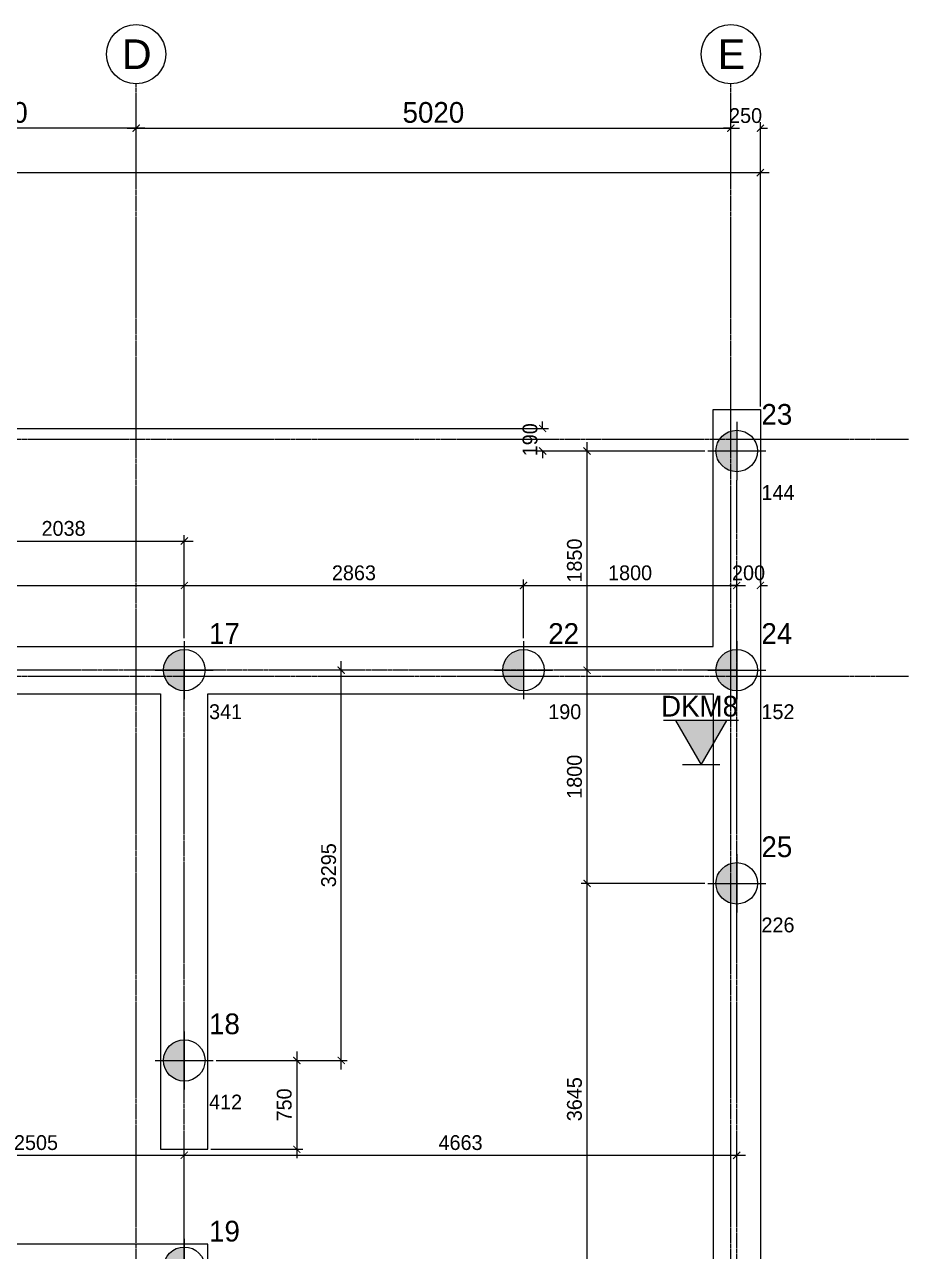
# Model space of a CAD drawing. Header units: millimetres. Extents: x -109306 to 269542, y -22401 to 197206.
# Drawn here: x -95978 to -88516, y 36849 to 47206 of the extents above; entities that cross this region are included whole.
import ezdxf
from ezdxf.enums import TextEntityAlignment as Align

# ---------------------------------------------------------------- set-up
doc = ezdxf.new("R2010")
doc.units = ezdxf.units.MM
doc.linetypes.add('CENTER', pattern=[36, 24, -3, 6, -3])
for name, color, linetype in [('25', 2, 'Continuous'), ('BETON - 13', 7, 'Continuous'), ('BETON - 25', 2, 'Continuous'), ('DIMENSION', 1, 'Continuous'), ('SETUP', 7, 'Continuous'), ('STRAMIEN', 11, 'CENTER'), ('T25', 2, 'Continuous'), ('T35', 3, 'Continuous'), ('T50', 4, 'Continuous'), ('WAPENING - tekst', 2, 'Continuous'), ('WAPENING-aanwijs', 1, 'Continuous')]:
    doc.layers.add(name, color=color, linetype=linetype)
doc.styles.get("Standard").update_dxf_attribs({"font": ''})
doc.styles.add('STRAMIEN', font='arial.ttf')
doc.styles.get('Standard').set_extended_font_data('Century Gothic')
doc.dimstyles.new('1-50', dxfattribs={"dimscale": 50, "dimtxt": 2.5, "dimasz": 1.2, "dimexe": 1, "dimexo": 0, "dimgap": 0.8, "dimtad": 1, "dimdec": 0, "dimzin": 12, "dimdsep": 46, "dimtxsty": 'Standard', "dimblk1": 'ARCHTICK', "dimblk2": 'ARCHTICK', "dimsah": 1, "dimcen": 0.09, "dimdle": 1.5, "dimclrd": 256, "dimclre": 254, "dimclrt": 2, "dimadec": 0, "dimazin": 0, "dimtfac": 1, "dimtdec": 0, "dimtix": 1, "dimtofl": 0, "dimtmove": 2, "dimatfit": 3, "dimldrblk": 'ARCHTICK', "dimfxl": 1, "dimtolj": 1, "dimtzin": 0, "dimarcsym": 0})
doc.dimstyles.new('1-50 stramien', dxfattribs={"dimscale": 50, "dimtxt": 3.5, "dimasz": 1.2, "dimexe": 1, "dimexo": 0, "dimgap": 0.8, "dimtad": 1, "dimdec": 0, "dimzin": 12, "dimdsep": 46, "dimtxsty": 'Standard', "dimblk1": 'ARCHTICK', "dimblk2": 'ARCHTICK', "dimsah": 1, "dimcen": 0.09, "dimdle": 1.5, "dimclrd": 256, "dimclre": 254, "dimclrt": 3, "dimadec": 0, "dimazin": 0, "dimtfac": 1, "dimtdec": 0, "dimtix": 1, "dimtofl": 0, "dimtmove": 2, "dimatfit": 3, "dimldrblk": 'ARCHTICK', "dimfxl": 1, "dimtolj": 1, "dimtzin": 0, "dimarcsym": 0})

# ---------------------------------------------------------------- blocks, each defined once
blk = doc.blocks.new('STRAMIEN')
at = {"layer": '25'}
blk.add_circle((0, 6), 6, dxfattribs=at)
at = {"layer": 'T50', "style": 'STRAMIEN'}
blk.add_attdef('TAG01', text='', height=5, dxfattribs=at).set_placement((0, 6), align=Align.MIDDLE_CENTER)
blk = doc.blocks.new('_ARCHTICK')
at = {"color": 0, "linetype": 'ByBlock', "const_width": 0.15}
blk.add_lwpolyline([(-0.5, -0.5), (0.5, 0.5)], dxfattribs=at)
blk = doc.blocks.new('*D31')
at = {"layer": 'Defpoints', "color": 0, "transparency": 16777216}
for p in [(8420, 13995), (8420, 13945), (10770, 13945)]:
    blk.add_point(p, dxfattribs=at)
at = {"layer": 'DIMENSION', "lineweight": -2, "transparency": 16777216}
blk.add_line((10845, 13995), (8345, 13995), dxfattribs=at)
at = {"layer": 'DIMENSION', "color": 254, "lineweight": -2, "transparency": 16777216}
for p, q in [((8420, 13945), (8420, 14045)), ((10770, 13945), (10770, 14045))]:
    blk.add_line(p, q, dxfattribs=at)
at = {"layer": 'DIMENSION', "lineweight": -2, "transparency": 16777216, "xscale": 59.99999999999995, "yscale": 59.99999999999995, "zscale": 59.99999999999995, "rotation": 180}
blk.add_blockref('_ARCHTICK', (8420, 13995), dxfattribs=at)
at = {"layer": 'DIMENSION', "lineweight": -2, "transparency": 16777216, "xscale": 59.99999999999995, "yscale": 59.99999999999995, "zscale": 59.99999999999995}
blk.add_blockref('_ARCHTICK', (10770, 13995), dxfattribs=at)
at = {"layer": 'DIMENSION', "color": 3, "transparency": 16777216, "insert": (9595, 14127), "char_height": 175, "attachment_point": 5}
blk.add_mtext('\\A1;2350', dxfattribs=at)
blk = doc.blocks.new('*D28')
at = {"layer": 'Defpoints', "color": 0, "transparency": 16777216}
for p in [(15790, 13995), (10770, 13945), (15790, 13945)]:
    blk.add_point(p, dxfattribs=at)
at = {"layer": 'DIMENSION', "lineweight": -2, "transparency": 16777216}
blk.add_line((10695, 13995), (15865, 13995), dxfattribs=at)
at = {"layer": 'DIMENSION', "color": 254, "lineweight": -2, "transparency": 16777216}
for p, q in [((10770, 13945), (10770, 14045)), ((15790, 13945), (15790, 14045))]:
    blk.add_line(p, q, dxfattribs=at)
at = {"layer": 'DIMENSION', "lineweight": -2, "transparency": 16777216, "xscale": 59.99999999999995, "yscale": 59.99999999999995, "zscale": 59.99999999999995, "rotation": 180}
blk.add_blockref('_ARCHTICK', (10770, 13995), dxfattribs=at)
at = {"layer": 'DIMENSION', "lineweight": -2, "transparency": 16777216, "xscale": 59.99999999999995, "yscale": 59.99999999999995, "zscale": 59.99999999999995}
blk.add_blockref('_ARCHTICK', (15790, 13995), dxfattribs=at)
at = {"layer": 'DIMENSION', "color": 3, "transparency": 16777216, "insert": (13280, 14127), "char_height": 175, "attachment_point": 5}
blk.add_mtext('\\A1;5020', dxfattribs=at)
blk = doc.blocks.new('*D228')
at = {"layer": 'Defpoints', "color": 0, "transparency": 16777216}
for p in [(-89766, 45956), (-89766, 43956), (-106056, 41956)]:
    blk.add_point(p, dxfattribs=at)
at = {"layer": 'DIMENSION', "color": 254, "lineweight": -2, "transparency": 16777216}
for p, q in [((-106056, 41981), (-106056, 46006)), ((-89766, 43981), (-89766, 46006))]:
    blk.add_line(p, q, dxfattribs=at)
at = {"layer": 'DIMENSION', "lineweight": -2, "transparency": 16777216}
blk.add_line((-106131, 45956), (-89691, 45956), dxfattribs=at)
at = {"layer": 'DIMENSION', "lineweight": -2, "transparency": 16777216, "xscale": 59.99999999999995, "yscale": 59.99999999999995, "zscale": 59.99999999999995, "rotation": 180}
blk.add_blockref('_ARCHTICK', (-106056, 45956), dxfattribs=at)
at = {"layer": 'DIMENSION', "lineweight": -2, "transparency": 16777216, "xscale": 59.99999999999995, "yscale": 59.99999999999995, "zscale": 59.99999999999995}
blk.add_blockref('_ARCHTICK', (-89766, 45956), dxfattribs=at)
at = {"layer": 'DIMENSION', "color": 2, "transparency": 16777216, "insert": (-97911, 46062), "char_height": 125, "attachment_point": 5}
blk.add_mtext('\\A1;16290', dxfattribs=at)
blk = doc.blocks.new('*D225')
at = {"layer": 'Defpoints', "color": 0, "transparency": 16777216}
for p in [(-90016, 46331), (-89766, 46331), (-89766, 43956)]:
    blk.add_point(p, dxfattribs=at)
at = {"layer": 'DIMENSION', "lineweight": -2, "transparency": 16777216}
for p, q in [((-90016, 46331), (-90076, 46331)), ((-89766, 46331), (-89706, 46331))]:
    blk.add_line(p, q, dxfattribs=at)
at = {"layer": 'DIMENSION', "color": 254, "lineweight": -2, "transparency": 16777216}
for p, q in [((-90016, 46356), (-90016, 46381)), ((-89766, 43981), (-89766, 46381))]:
    blk.add_line(p, q, dxfattribs=at)
at = {"layer": 'DIMENSION', "lineweight": -2, "transparency": 16777216, "xscale": 59.99999999999995, "yscale": 59.99999999999995, "zscale": 59.99999999999995}
blk.add_blockref('_ARCHTICK', (-90016, 46331), dxfattribs=at)
at = {"layer": 'DIMENSION', "lineweight": -2, "transparency": 16777216, "xscale": 59.99999999999995, "yscale": 59.99999999999995, "zscale": 59.99999999999995, "rotation": 180}
blk.add_blockref('_ARCHTICK', (-89766, 46331), dxfattribs=at)
at = {"layer": 'DIMENSION', "color": 2, "transparency": 16777216, "insert": (-89891, 46437), "char_height": 125, "attachment_point": 5}
blk.add_mtext('\\A1;250', dxfattribs=at)
blk = doc.blocks.new('*U237')
at = {"layer": 'SETUP'}
h = blk.add_hatch(color=3, dxfattribs=at)
h.paths.add_polyline_path([(0, 0.5, 0.414214), (-0.5, 0), (0, 0)])
h.paths.add_polyline_path([(0, 0), (-0.5, 0, 0.414214), (0, -0.5)])
for p, q in [((0, 0.7), (0, -0.7)), ((-0.7, 0), (0.7, 0))]:
    blk.add_line(p, q, dxfattribs=at)
at = {"layer": 'SETUP', "color": 3}
blk.add_circle((0, 0), 0.5, dxfattribs=at)
blk = doc.blocks.new('A$C14656D67')
at = {"color": 3, "xscale": 350, "yscale": 350, "zscale": 350}
for p in [(15840, 11265), (11177, 9415), (14040, 9415), (15840, 9415), (15840, 7615), (11177, 6120), (11177, 4370)]:
    blk.add_blockref('*U237', p, dxfattribs=at)
at = {"layer": 'T25'}
for s, p in [('144', (16049, 10814)), ('341', (11386, 8964)), ('190', (14249, 8964)), ('152', (16049, 8964)), ('226', (16049, 7164)), ('412', (11386, 5669))]:
    blk.add_text(s, height=125, dxfattribs=at).set_placement(p, align=Align.BOTTOM_LEFT)
at = {"layer": 'T50'}
for s, p in [('23', (16049, 11434)), ('17', (11386, 9584)), ('22', (14249, 9584)), ('24', (16049, 9584)), ('25', (16049, 7784)), ('18', (11386, 6289)), ('19', (11386, 4539))]:
    blk.add_text(s, height=175, dxfattribs=at).set_placement(p, align=Align.BOTTOM_LEFT)
blk = doc.blocks.new('*D261')
at = {"layer": 'Defpoints', "color": 0, "transparency": 16777216}
for p in [(-93304, 41756), (-93304, 41756), (-94384, 38461)]:
    blk.add_point(p, dxfattribs=at)
at = {"layer": 'DIMENSION', "color": 254, "lineweight": -2, "transparency": 16777216}
for p, q in [((-93329, 41756), (-93354, 41756)), ((-94359, 38461), (-93254, 38461))]:
    blk.add_line(p, q, dxfattribs=at)
at = {"layer": 'DIMENSION', "lineweight": -2, "transparency": 16777216}
blk.add_line((-93304, 38386), (-93304, 41831), dxfattribs=at)
at = {"layer": 'DIMENSION', "lineweight": -2, "transparency": 16777216, "xscale": 59.99999999999995, "yscale": 59.99999999999995, "zscale": 59.99999999999995}
for p, rotation in [((-93304, 41756), 90), ((-93304, 38461), 270)]:
    blk.add_blockref('_ARCHTICK', p, dxfattribs=dict(at, rotation=rotation))
at = {"layer": 'DIMENSION', "color": 2, "transparency": 16777216, "insert": (-93410, 40109), "char_height": 125, "attachment_point": 5, "rotation": 90}
blk.add_mtext('\\A1;3295', dxfattribs=at)
blk = doc.blocks.new('*D262')
at = {"layer": 'Defpoints', "color": 0, "transparency": 16777216}
for p in [(-94384, 38461), (-94429, 37711), (-93679, 37711)]:
    blk.add_point(p, dxfattribs=at)
at = {"layer": 'DIMENSION', "lineweight": -2, "transparency": 16777216}
blk.add_line((-93679, 38536), (-93679, 37636), dxfattribs=at)
at = {"layer": 'DIMENSION', "color": 254, "lineweight": -2, "transparency": 16777216}
for p, q in [((-94359, 38461), (-93629, 38461)), ((-94404, 37711), (-93629, 37711))]:
    blk.add_line(p, q, dxfattribs=at)
at = {"layer": 'DIMENSION', "lineweight": -2, "transparency": 16777216, "xscale": 59.99999999999995, "yscale": 59.99999999999995, "zscale": 59.99999999999995}
for p, rotation in [((-93679, 38461), 90), ((-93679, 37711), 270)]:
    blk.add_blockref('_ARCHTICK', p, dxfattribs=dict(at, rotation=rotation))
at = {"layer": 'DIMENSION', "color": 2, "transparency": 16777216, "insert": (-93785, 38086), "char_height": 125, "attachment_point": 5, "rotation": 90}
blk.add_mtext('\\A1;750', dxfattribs=at)
blk = doc.blocks.new('*D264')
at = {"layer": 'Defpoints', "color": 0, "transparency": 16777216}
for p in [(-91229, 39956), (-90211, 39956), (-90211, 36311)]:
    blk.add_point(p, dxfattribs=at)
at = {"layer": 'DIMENSION', "lineweight": -2, "transparency": 16777216}
blk.add_line((-91229, 36236), (-91229, 40031), dxfattribs=at)
at = {"layer": 'DIMENSION', "color": 254, "lineweight": -2, "transparency": 16777216}
for p, q in [((-90236, 39956), (-91279, 39956)), ((-90236, 36311), (-91279, 36311))]:
    blk.add_line(p, q, dxfattribs=at)
at = {"layer": 'DIMENSION', "lineweight": -2, "transparency": 16777216, "xscale": 59.99999999999995, "yscale": 59.99999999999995, "zscale": 59.99999999999995}
for p, rotation in [((-91229, 39956), 90), ((-91229, 36311), 270)]:
    blk.add_blockref('_ARCHTICK', p, dxfattribs=dict(at, rotation=rotation))
at = {"layer": 'DIMENSION', "color": 2, "transparency": 16777216, "insert": (-91335, 38134), "char_height": 125, "attachment_point": 5, "rotation": 90}
blk.add_mtext('\\A1;3645', dxfattribs=at)
blk = doc.blocks.new('*D265')
at = {"layer": 'Defpoints', "color": 0, "transparency": 16777216}
for p in [(-91229, 41756), (-91229, 41756), (-90211, 39956)]:
    blk.add_point(p, dxfattribs=at)
at = {"layer": 'DIMENSION', "color": 254, "lineweight": -2, "transparency": 16777216}
for p, q in [((-91254, 41756), (-91279, 41756)), ((-90236, 39956), (-91279, 39956))]:
    blk.add_line(p, q, dxfattribs=at)
at = {"layer": 'DIMENSION', "lineweight": -2, "transparency": 16777216}
blk.add_line((-91229, 39881), (-91229, 41831), dxfattribs=at)
at = {"layer": 'DIMENSION', "lineweight": -2, "transparency": 16777216, "xscale": 59.99999999999995, "yscale": 59.99999999999995, "zscale": 59.99999999999995}
for p, rotation in [((-91229, 41756), 90), ((-91229, 39956), 270)]:
    blk.add_blockref('_ARCHTICK', p, dxfattribs=dict(at, rotation=rotation))
at = {"layer": 'DIMENSION', "color": 2, "transparency": 16777216, "insert": (-91335, 40856), "char_height": 125, "attachment_point": 5, "rotation": 90}
blk.add_mtext('\\A1;1800', dxfattribs=at)
blk = doc.blocks.new('*D266')
at = {"layer": 'Defpoints', "color": 0, "transparency": 16777216}
for p in [(-91229, 43606), (-90211, 43606), (-91229, 41756)]:
    blk.add_point(p, dxfattribs=at)
at = {"layer": 'DIMENSION', "color": 254, "lineweight": -2, "transparency": 16777216}
for p, q in [((-90236, 43606), (-91279, 43606)), ((-91254, 41756), (-91279, 41756))]:
    blk.add_line(p, q, dxfattribs=at)
at = {"layer": 'DIMENSION', "lineweight": -2, "transparency": 16777216}
blk.add_line((-91229, 41681), (-91229, 43681), dxfattribs=at)
at = {"layer": 'DIMENSION', "lineweight": -2, "transparency": 16777216, "xscale": 59.99999999999995, "yscale": 59.99999999999995, "zscale": 59.99999999999995}
for p, rotation in [((-91229, 43606), 90), ((-91229, 41756), 270)]:
    blk.add_blockref('_ARCHTICK', p, dxfattribs=dict(at, rotation=rotation))
at = {"layer": 'DIMENSION', "color": 2, "transparency": 16777216, "insert": (-91335, 42681), "char_height": 125, "attachment_point": 5, "rotation": 90}
blk.add_mtext('\\A1;1850', dxfattribs=at)
blk = doc.blocks.new('*D268')
at = {"layer": 'Defpoints', "color": 0, "transparency": 16777216}
for p in [(-96422, 43796), (-91604, 43796), (-90211, 43606)]:
    blk.add_point(p, dxfattribs=at)
at = {"layer": 'DIMENSION', "lineweight": -2, "transparency": 16777216}
for p, q in [((-91604, 43796), (-91604, 43856)), ((-91604, 43606), (-91604, 43546))]:
    blk.add_line(p, q, dxfattribs=at)
at = {"layer": 'DIMENSION', "color": 254, "lineweight": -2, "transparency": 16777216}
for p, q in [((-96397, 43796), (-91554, 43796)), ((-90236, 43606), (-91654, 43606))]:
    blk.add_line(p, q, dxfattribs=at)
at = {"layer": 'DIMENSION', "lineweight": -2, "transparency": 16777216, "xscale": 59.99999999999995, "yscale": 59.99999999999995, "zscale": 59.99999999999995}
for p, rotation in [((-91604, 43796), 270), ((-91604, 43606), 90)]:
    blk.add_blockref('_ARCHTICK', p, dxfattribs=dict(at, rotation=rotation))
at = {"layer": 'DIMENSION', "color": 2, "transparency": 16777216, "insert": (-91710, 43701), "char_height": 125, "attachment_point": 5, "rotation": 90}
blk.add_mtext('\\A1;190', dxfattribs=at)
blk = doc.blocks.new('*D272')
at = {"layer": 'Defpoints', "color": 0, "transparency": 16777216}
for p in [(-94629, 42471), (-98126, 42001), (-94629, 42001)]:
    blk.add_point(p, dxfattribs=at)
at = {"layer": 'DIMENSION', "lineweight": -2, "transparency": 16777216}
blk.add_line((-98201, 42471), (-94554, 42471), dxfattribs=at)
at = {"layer": 'DIMENSION', "color": 254, "lineweight": -2, "transparency": 16777216}
for p, q in [((-98126, 42026), (-98126, 42521)), ((-94629, 42026), (-94629, 42521))]:
    blk.add_line(p, q, dxfattribs=at)
at = {"layer": 'DIMENSION', "lineweight": -2, "transparency": 16777216, "xscale": 59.99999999999995, "yscale": 59.99999999999995, "zscale": 59.99999999999995, "rotation": 180}
blk.add_blockref('_ARCHTICK', (-98126, 42471), dxfattribs=at)
at = {"layer": 'DIMENSION', "lineweight": -2, "transparency": 16777216, "xscale": 59.99999999999995, "yscale": 59.99999999999995, "zscale": 59.99999999999995}
blk.add_blockref('_ARCHTICK', (-94629, 42471), dxfattribs=at)
at = {"layer": 'DIMENSION', "color": 2, "transparency": 16777216, "insert": (-96377, 42577), "char_height": 125, "attachment_point": 5}
blk.add_mtext('\\A1;3497', dxfattribs=at)
blk = doc.blocks.new('*D273')
at = {"layer": 'Defpoints', "color": 0, "transparency": 16777216}
for p in [(-91766, 42471), (-94629, 42001), (-91766, 42001)]:
    blk.add_point(p, dxfattribs=at)
at = {"layer": 'DIMENSION', "lineweight": -2, "transparency": 16777216}
blk.add_line((-94704, 42471), (-91691, 42471), dxfattribs=at)
at = {"layer": 'DIMENSION', "color": 254, "lineweight": -2, "transparency": 16777216}
for p, q in [((-94629, 42026), (-94629, 42521)), ((-91766, 42026), (-91766, 42521))]:
    blk.add_line(p, q, dxfattribs=at)
at = {"layer": 'DIMENSION', "lineweight": -2, "transparency": 16777216, "xscale": 59.99999999999995, "yscale": 59.99999999999995, "zscale": 59.99999999999995, "rotation": 180}
blk.add_blockref('_ARCHTICK', (-94629, 42471), dxfattribs=at)
at = {"layer": 'DIMENSION', "lineweight": -2, "transparency": 16777216, "xscale": 59.99999999999995, "yscale": 59.99999999999995, "zscale": 59.99999999999995}
blk.add_blockref('_ARCHTICK', (-91766, 42471), dxfattribs=at)
at = {"layer": 'DIMENSION', "color": 2, "transparency": 16777216, "insert": (-93197, 42577), "char_height": 125, "attachment_point": 5}
blk.add_mtext('\\A1;2863', dxfattribs=at)
blk = doc.blocks.new('*D274')
at = {"layer": 'Defpoints', "color": 0, "transparency": 16777216}
for p in [(-89966, 42471), (-91766, 42001), (-89966, 42001)]:
    blk.add_point(p, dxfattribs=at)
at = {"layer": 'DIMENSION', "lineweight": -2, "transparency": 16777216}
blk.add_line((-91841, 42471), (-89891, 42471), dxfattribs=at)
at = {"layer": 'DIMENSION', "color": 254, "lineweight": -2, "transparency": 16777216}
for p, q in [((-91766, 42026), (-91766, 42521)), ((-89966, 42026), (-89966, 42521))]:
    blk.add_line(p, q, dxfattribs=at)
at = {"layer": 'DIMENSION', "lineweight": -2, "transparency": 16777216, "xscale": 59.99999999999995, "yscale": 59.99999999999995, "zscale": 59.99999999999995, "rotation": 180}
blk.add_blockref('_ARCHTICK', (-91766, 42471), dxfattribs=at)
at = {"layer": 'DIMENSION', "lineweight": -2, "transparency": 16777216, "xscale": 59.99999999999995, "yscale": 59.99999999999995, "zscale": 59.99999999999995}
blk.add_blockref('_ARCHTICK', (-89966, 42471), dxfattribs=at)
at = {"layer": 'DIMENSION', "color": 2, "transparency": 16777216, "insert": (-90866, 42577), "char_height": 125, "attachment_point": 5}
blk.add_mtext('\\A1;1800', dxfattribs=at)
blk = doc.blocks.new('*D275')
at = {"layer": 'Defpoints', "color": 0, "transparency": 16777216}
for p in [(-89766, 42471), (-89766, 42471), (-89966, 42001)]:
    blk.add_point(p, dxfattribs=at)
at = {"layer": 'DIMENSION', "lineweight": -2, "transparency": 16777216}
for p, q in [((-89966, 42471), (-90026, 42471)), ((-89766, 42471), (-89706, 42471))]:
    blk.add_line(p, q, dxfattribs=at)
at = {"layer": 'DIMENSION', "color": 254, "lineweight": -2, "transparency": 16777216}
for p, q in [((-89966, 42026), (-89966, 42521)), ((-89766, 42496), (-89766, 42521))]:
    blk.add_line(p, q, dxfattribs=at)
at = {"layer": 'DIMENSION', "lineweight": -2, "transparency": 16777216, "xscale": 59.99999999999995, "yscale": 59.99999999999995, "zscale": 59.99999999999995}
blk.add_blockref('_ARCHTICK', (-89966, 42471), dxfattribs=at)
at = {"layer": 'DIMENSION', "lineweight": -2, "transparency": 16777216, "xscale": 59.99999999999995, "yscale": 59.99999999999995, "zscale": 59.99999999999995, "rotation": 180}
blk.add_blockref('_ARCHTICK', (-89766, 42471), dxfattribs=at)
at = {"layer": 'DIMENSION', "color": 2, "transparency": 16777216, "insert": (-89866, 42577), "char_height": 125, "attachment_point": 5}
blk.add_mtext('\\A1;200', dxfattribs=at)
blk = doc.blocks.new('*D277')
at = {"layer": 'Defpoints', "color": 0, "transparency": 16777216}
for p in [(-96667, 43551), (-94629, 42846), (-94629, 42001)]:
    blk.add_point(p, dxfattribs=at)
at = {"layer": 'DIMENSION', "color": 254, "lineweight": -2, "transparency": 16777216}
for p, q in [((-96667, 43526), (-96667, 42796)), ((-94629, 42026), (-94629, 42896))]:
    blk.add_line(p, q, dxfattribs=at)
at = {"layer": 'DIMENSION', "lineweight": -2, "transparency": 16777216}
blk.add_line((-96742, 42846), (-94554, 42846), dxfattribs=at)
at = {"layer": 'DIMENSION', "lineweight": -2, "transparency": 16777216, "xscale": 59.99999999999995, "yscale": 59.99999999999995, "zscale": 59.99999999999995, "rotation": 180}
blk.add_blockref('_ARCHTICK', (-96667, 42846), dxfattribs=at)
at = {"layer": 'DIMENSION', "lineweight": -2, "transparency": 16777216, "xscale": 59.99999999999995, "yscale": 59.99999999999995, "zscale": 59.99999999999995}
blk.add_blockref('_ARCHTICK', (-94629, 42846), dxfattribs=at)
at = {"layer": 'DIMENSION', "color": 2, "transparency": 16777216, "insert": (-95648, 42952), "char_height": 125, "attachment_point": 5}
blk.add_mtext('\\A1;2038', dxfattribs=at)
blk = doc.blocks.new('*D282')
at = {"layer": 'Defpoints', "color": 0, "transparency": 16777216}
for p in [(-94629, 37661), (-97134, 36956), (-94629, 36956)]:
    blk.add_point(p, dxfattribs=at)
at = {"layer": 'DIMENSION', "color": 254, "lineweight": -2, "transparency": 16777216}
for p, q in [((-97134, 36981), (-97134, 37711)), ((-94629, 36981), (-94629, 37711))]:
    blk.add_line(p, q, dxfattribs=at)
at = {"layer": 'DIMENSION', "lineweight": -2, "transparency": 16777216}
blk.add_line((-97209, 37661), (-94554, 37661), dxfattribs=at)
at = {"layer": 'DIMENSION', "lineweight": -2, "transparency": 16777216, "xscale": 59.99999999999995, "yscale": 59.99999999999995, "zscale": 59.99999999999995, "rotation": 180}
blk.add_blockref('_ARCHTICK', (-97134, 37661), dxfattribs=at)
at = {"layer": 'DIMENSION', "lineweight": -2, "transparency": 16777216, "xscale": 59.99999999999995, "yscale": 59.99999999999995, "zscale": 59.99999999999995}
blk.add_blockref('_ARCHTICK', (-94629, 37661), dxfattribs=at)
at = {"layer": 'DIMENSION', "color": 2, "transparency": 16777216, "insert": (-95881, 37767), "char_height": 125, "attachment_point": 5}
blk.add_mtext('\\A1;2505', dxfattribs=at)
blk = doc.blocks.new('*D283')
at = {"layer": 'Defpoints', "color": 0, "transparency": 16777216}
for p in [(-89966, 37661), (-89966, 37661), (-94629, 36711)]:
    blk.add_point(p, dxfattribs=at)
at = {"layer": 'DIMENSION', "color": 254, "lineweight": -2, "transparency": 16777216}
for p, q in [((-94629, 36736), (-94629, 37711)), ((-89966, 37686), (-89966, 37711))]:
    blk.add_line(p, q, dxfattribs=at)
at = {"layer": 'DIMENSION', "lineweight": -2, "transparency": 16777216}
blk.add_line((-94704, 37661), (-89891, 37661), dxfattribs=at)
at = {"layer": 'DIMENSION', "lineweight": -2, "transparency": 16777216, "xscale": 59.99999999999995, "yscale": 59.99999999999995, "zscale": 59.99999999999995, "rotation": 180}
blk.add_blockref('_ARCHTICK', (-94629, 37661), dxfattribs=at)
at = {"layer": 'DIMENSION', "lineweight": -2, "transparency": 16777216, "xscale": 59.99999999999995, "yscale": 59.99999999999995, "zscale": 59.99999999999995}
blk.add_blockref('_ARCHTICK', (-89966, 37661), dxfattribs=at)
at = {"layer": 'DIMENSION', "color": 2, "transparency": 16777216, "insert": (-92297, 37767), "char_height": 125, "attachment_point": 5}
blk.add_mtext('\\A1;4663', dxfattribs=at)
blk = doc.blocks.new('sondering')
at = {"layer": 'BETON - 13'}
blk.add_hatch(color=256, dxfattribs=at).paths.add_polyline_path([(-4.33, 7.5), (0, 0), (4.33, 7.5)])
for p, q in [((6.33, 7.5), (-6.33, 7.5)), ((-4.33, 7.5), (0, 0)), ((0, 0), (4.33, 7.5)), ((3.17, 0), (-3.17, 0))]:
    blk.add_line(p, q, dxfattribs=at)
at = {"layer": 'T35'}
blk.add_attdef('TAG01', text='', height=3, dxfattribs=at).set_placement((-0.27, 8.17), align=Align.CENTER)
blk = doc.blocks.new('A$C2E130DC9')
at = {"layer": 'STRAMIEN'}
for points in [[(10770, -1500), (10770, 14370)], [(15790, -1500), (15790, 14370)], [(-3000, 11370), (17290, 11370)], [(-3000, 9370), (17290, 9370)]]:
    blk.add_lwpolyline(points, dxfattribs=at)
at = {"layer": 'STRAMIEN', "linetype": 'ByBlock'}
ref = blk.add_blockref('STRAMIEN', (10770, 14870), dxfattribs=dict(at, xscale=41.66666666546371, yscale=41.66666666546371, zscale=41.66666666546371, rotation=180))
ref.add_attrib('TAG01', 'D', dxfattribs={"layer": '0', "color": 4, "linetype": 'Continuous', "height": 250, "rotation": 360, "style": 'STRAMIEN'}).set_placement((10775.3, 14494.5), align=Align.CENTER)
ref = blk.add_blockref('STRAMIEN', (15790, 14870), dxfattribs=dict(at, xscale=41.66666666546371, yscale=41.66666666546371, zscale=41.66666666546371, rotation=180))
ref.add_attrib('TAG01', 'E', dxfattribs={"layer": '0', "color": 4, "linetype": 'Continuous', "height": 250, "rotation": 360, "style": 'STRAMIEN'}).set_placement((15795.3, 14494.5), align=Align.CENTER)
at = {"layer": 'DIMENSION'}
dim = blk.add_linear_dim(base=(8420, 13995), p1=(10770, 13945), p2=(8420, 13945), angle=180, dimstyle='1-50 stramien', dxfattribs=at)
dim.commit()
dim.dimension.update_dxf_attribs({"geometry": '*D31', "text_midpoint": (9595, 14126.9)})
dim = blk.add_linear_dim(base=(15790, 13995), p1=(10770, 13945), p2=(15790, 13945), dimstyle='1-50 stramien', dxfattribs=at)
dim.commit()
dim.dimension.update_dxf_attribs({"geometry": '*D28', "text_midpoint": (13280, 14126.9)})

msp = doc.modelspace()

# ---------------------------------------------------------------- linework, layer by layer
at = {"layer": 'BETON - 25', "color": 252}
for points in [[(-89765.9, 34011.3), (-94375.9, 34011.3), (-94375.9, 33681.3), (-94775.9, 33681.3), (-94775.9, 34011.3), (-96795.9, 34011.3), (-96795.9, 33681.3), (-97125.9, 33681.3), (-97125.9, 32091.3), (-97525.9, 32091.3), (-97525.9, 34011.3), (-99271.1, 34011.3), (-99271.1, 32091.3), (-106055.9, 32091.3), (-106055.9, 41956.3), (-90165.9, 41956.3), (-90165.9, 43956.3), (-89765.9, 43956.3), (-89765.9, 34011.3)], [(-105655.9, 32491.3), (-105655.9, 41556.3), (-94828.9, 41556.3), (-94828.9, 37711.3), (-94428.9, 37711.3), (-94428.9, 41556.3), (-90165.9, 41556.3), (-90165.9, 34411.3)], [(-94428.9, 34411.3), (-94428.9, 36911.3), (-97883.9, 36911.3), (-97883.9, 36511.3)]]:
    msp.add_lwpolyline(points, dxfattribs=at)
at = {"layer": 'STRAMIEN', "color": 7}
for points in [[(-89965.9, 41756.3), (-89965.9, 43361.3)], [(-94628.9, 34211.3), (-94628.9, 41756.3)]]:
    msp.add_lwpolyline(points, dxfattribs=at)
msp.add_lwpolyline([(-89965.9, 41756.3), (-105855.9, 41756.3), (-105855.9, 32291.3), (-99471.1, 32291.3), (-99471.1, 34211.3), (-89965.9, 34211.3)], close=True, dxfattribs=at)

# ---------------------------------------------------------------- block references
at = {"layer": 'BETON - 13'}
ref = msp.add_blockref('sondering', (-90265.9, 40956.3), dxfattribs=dict(at, xscale=50, yscale=50, zscale=50))
ref.add_attrib('TAG01', 'DKM8', dxfattribs={"layer": 'T35', "height": 175}).set_placement((-90279.5, 41364.6), align=Align.CENTER)
at = {"layer": 'WAPENING - tekst'}
msp.add_blockref('A$C2E130DC9', (-105805.9, 32336.3), dxfattribs=at)
at = {"layer": 'WAPENING-aanwijs', "color": 7}
msp.add_blockref('A$C14656D67', (-105805.9, 32341.3), dxfattribs=at)

# ---------------------------------------------------------------- dimensions: what is measured, and where the dimension line sits
at = {"layer": 'DIMENSION'}
for base, p1, picture, middle in [((-89765.9, 46331.3), (-90015.9, 46331.3), '*D225', (-89890.9, 46436.9)), ((-89765.9, 45956.3), (-106055.9, 41956.3), '*D228', (-97910.9, 46061.9))]:
    dim = msp.add_linear_dim(base=base, p1=p1, p2=(-89765.9, 43956.3), dimstyle='1-50', override={"dimexo": 0.5}, dxfattribs=at)
    dim.commit()
    dim.dimension.update_dxf_attribs({"geometry": picture, "text_midpoint": middle})
at = {"layer": 'DIMENSION', "color": 7}
for base, p1, p2, picture, middle in [((-91604.3, 43796.3), (-90210.9, 43606.3), (-96421.9, 43796.3), '*D268', (-91709.9, 43701.3)), ((-91229.3, 43606.3), (-91229.3, 41756.3), (-90210.9, 43606.3), '*D266', (-91334.9, 42681.3)), ((-93303.9, 41756.3), (-94383.9, 38461.3), (-93303.9, 41756.3), '*D261', (-93409.6, 40108.8)), ((-91229.3, 41756.3), (-90210.9, 39956.3), (-91229.3, 41756.3), '*D265', (-91334.9, 40856.3)), ((-91229.3, 39956.3), (-90210.9, 36311.3), (-90210.9, 39956.3), '*D264', (-91334.9, 38133.8)), ((-93678.9, 37711.3), (-94383.9, 38461.3), (-94428.9, 37711.3), '*D262', (-93784.6, 38086.3))]:
    dim = msp.add_linear_dim(base=base, p1=p1, p2=p2, angle=90, dimstyle='1-50', override={"dimexo": 0.5}, dxfattribs=at)
    dim.commit()
    dim.dimension.update_dxf_attribs({"geometry": picture, "text_midpoint": middle})
for base, p1, p2, picture, middle in [((-94628.9, 42846.3), (-96666.9, 43551.3), (-94628.9, 42001.3), '*D277', (-95647.9, 42951.9)), ((-94628.9, 42471.3), (-98125.9, 42001.3), (-94628.9, 42001.3), '*D272', (-96377.4, 42576.9)), ((-91765.9, 42471.3), (-94628.9, 42001.3), (-91765.9, 42001.3), '*D273', (-93197.4, 42576.9)), ((-89965.9, 42471.3), (-91765.9, 42001.3), (-89965.9, 42001.3), '*D274', (-90865.9, 42576.9)), ((-89765.9, 42471.3), (-89965.9, 42001.3), (-89765.9, 42471.3), '*D275', (-89865.9, 42576.9)), ((-94628.9, 37661.3), (-97133.9, 36956.3), (-94628.9, 36956.3), '*D282', (-95881.4, 37766.9)), ((-89965.9, 37661.3), (-94628.9, 36711.3), (-89965.9, 37661.3), '*D283', (-92297.4, 37766.9))]:
    dim = msp.add_linear_dim(base=base, p1=p1, p2=p2, dimstyle='1-50', override={"dimexo": 0.5}, dxfattribs=at)
    dim.commit()
    dim.dimension.update_dxf_attribs({"geometry": picture, "text_midpoint": middle})

doc.saveas('drawing.dxf')
